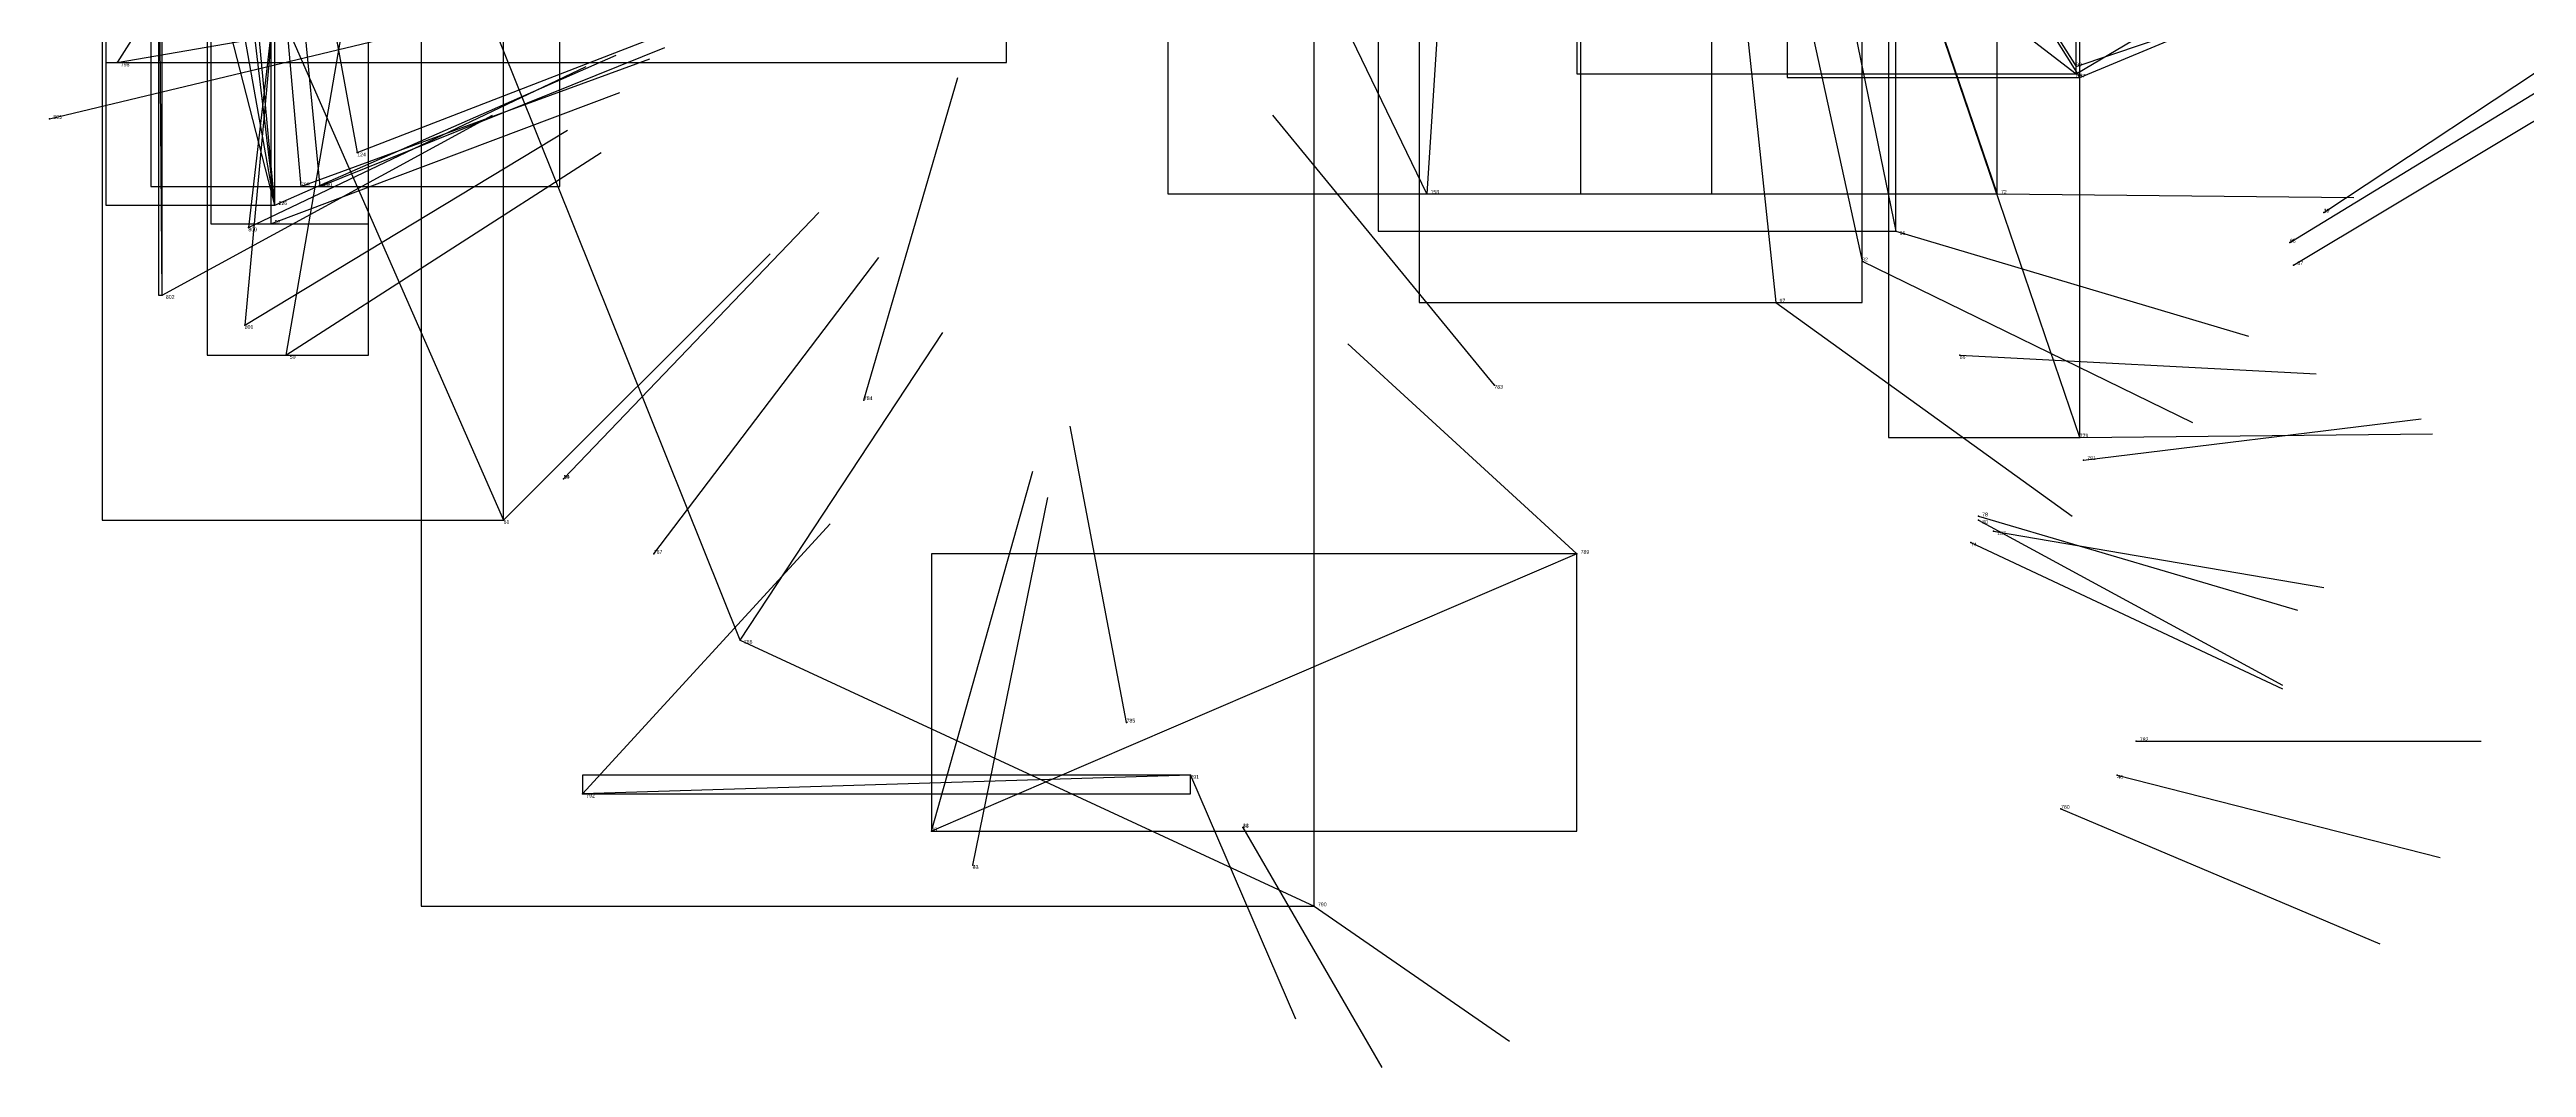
# Model space of a CAD drawing. Extents: x 59.1 to 70.8, y 600.3 to 605.1.
# Drawn here: x 68.146 to 68.806, y 600.389 to 600.66 of the extents above; entities that cross this region are included whole.
import ezdxf

# ---------------------------------------------------------------- set-up
doc = ezdxf.new("R2010")
doc.units = 0
for name, color, linetype in [('Clients', 3, 'CONTINUOUS'), ('Facilities', 3, 'CONTINUOUS'), ('Facilities_lines', 3, 'CONTINUOUS'), ('Min_max_boxes', 1, 'CONTINUOUS'), ('Normals', 1, 'CONTINUOUS'), ('Source_points', 5, 'CONTINUOUS'), ('Text', 3, 'CONTINUOUS')]:
    doc.layers.add(name, color=color, linetype=linetype)

msp = doc.modelspace()

# ---------------------------------------------------------------- linework, layer by layer
at = {"layer": 'Clients', "color": 5}
for p in [(68.164, 600.657, 443.29), (68.686, 600.656, 443.231), (68.686, 600.654, 443.079), (68.687, 600.653, 443.153), (68.228, 600.633, 443.628), (68.206, 600.619, 443.502), (68.213, 600.624, 443.367), (68.218, 600.624, 443.566), (68.218, 600.624, 443.566), (68.513, 600.622, 443.602), (68.665, 600.622, 443.152), (68.199, 600.613, 443.307), (68.205, 600.614, 443.437), (68.205, 600.614, 443.437), (68.638, 600.612, 443.323), (68.752, 600.617, 442.887), (68.743, 600.609, 442.966), (68.629, 600.604, 443.404), (68.606, 600.593, 443.463), (68.198, 600.587, 443.294), (68.209, 600.579, 443.369), (68.283, 600.546, 443.435), (68.267, 600.535, 443.319), (68.697, 600.467, 443.093), (68.288, 600.462, 443.232), (68.464, 600.453, 443.224), (68.381, 600.452, 443.278), (68.392, 600.443, 443.222), (68.483, 600.432, 443.172)]:
    msp.add_point(p, dxfattribs=at)
at = {"layer": 'Facilities', "color": 3}
for p in [(68.146, 600.642, 443.233), (68.206, 600.619, 443.502), (68.752, 600.617, 442.887), (68.743, 600.609, 442.966), (68.744, 600.603, 442.946), (68.176, 600.595, 443.252), (68.655, 600.579, 443.169), (68.363, 600.567, 443.427), (68.531, 600.571, 443.383), (68.687, 600.557, 443.064), (68.283, 600.546, 443.435), (68.688, 600.551, 443.04), (68.66, 600.536, 443.15), (68.66, 600.535, 443.223), (68.307, 600.526, 443.381), (68.553, 600.526, 443.248), (68.658, 600.529, 443.205), (68.664, 600.532, 443.125), (68.33, 600.503, 443.327), (68.433, 600.481, 443.335), (68.702, 600.476, 443.047), (68.45, 600.467, 443.279), (68.697, 600.467, 443.093), (68.464, 600.453, 443.224), (68.682, 600.458, 443.131), (68.392, 600.443, 443.222)]:
    msp.add_point(p, dxfattribs=at)
at = {"layer": 'Facilities_lines', "color": 3}
for p, q in [((68.534, 600.951, 444.177), (68.513, 600.622, 443.602)), ((68.571, 600.938, 443.845), (68.638, 600.612, 443.323)), ((68.195, 600.827, 443.902), (68.213, 600.624, 443.367)), ((68.582, 600.82, 443.778), (68.629, 600.604, 443.404)), ((68.582, 600.82, 443.778), (68.606, 600.593, 443.463)), ((68.206, 600.619, 443.502), (68.172, 600.81, 443.714)), ((68.206, 600.619, 443.502), (68.183, 600.814, 443.777)), ((68.206, 600.619, 443.502), (68.161, 600.795, 443.658)), ((68.252, 600.796, 444.046), (68.164, 600.657, 443.29)), ((68.609, 600.778, 443.077), (68.686, 600.656, 443.231)), ((68.609, 600.778, 443.077), (68.687, 600.653, 443.153)), ((68.205, 600.759, 443.671), (68.205, 600.614, 443.437)), ((68.205, 600.759, 443.671), (68.205, 600.614, 443.437)), ((68.205, 600.759, 443.671), (68.218, 600.624, 443.566)), ((68.205, 600.759, 443.671), (68.218, 600.624, 443.566)), ((68.205, 600.759, 443.671), (68.228, 600.633, 443.628)), ((68.206, 600.619, 443.502), (68.194, 600.749, 443.611)), ((68.176, 600.595, 443.252), (68.175, 600.735, 443.487)), ((68.176, 600.595, 443.252), (68.175, 600.735, 443.487)), ((68.59, 600.728, 443.669), (68.686, 600.654, 443.079)), ((68.33, 600.503, 443.327), (68.245, 600.715, 443.854)), ((68.231, 600.707, 443.793), (68.209, 600.579, 443.369)), ((68.636, 600.707, 443.155), (68.665, 600.622, 443.152)), ((68.687, 600.557, 443.064), (68.636, 600.707, 443.077)), ((68.206, 600.674, 443.571), (68.198, 600.587, 443.294)), ((68.206, 600.674, 443.571), (68.199, 600.613, 443.307)), ((68.206, 600.674, 443.571), (68.267, 600.535, 443.319)), ((68.206, 600.619, 443.502), (68.206, 600.619, 443.502)), ((68.752, 600.617, 442.887), (68.752, 600.617, 442.887)), ((68.743, 600.609, 442.966), (68.743, 600.609, 442.966)), ((68.283, 600.546, 443.435), (68.283, 600.546, 443.435)), ((68.553, 600.526, 443.248), (68.381, 600.452, 443.278)), ((68.33, 600.503, 443.327), (68.483, 600.432, 443.172)), ((68.45, 600.467, 443.279), (68.288, 600.462, 443.232)), ((68.697, 600.467, 443.093), (68.697, 600.467, 443.093)), ((68.464, 600.453, 443.224), (68.464, 600.453, 443.224)), ((68.392, 600.443, 443.222), (68.392, 600.443, 443.222))]:
    msp.add_line(p, q, dxfattribs=at)
at = {"layer": 'Min_max_boxes', "color": 1}
for p, q in [((68.444, 601.121, 443.602), (68.444, 600.622, 443.602)), ((68.444, 601.121, 444.458), (68.444, 600.622, 444.458)), ((68.589, 600.622, 443.602), (68.589, 601.121, 443.602)), ((68.589, 600.622, 444.458), (68.589, 601.121, 444.458)), ((68.5, 601.063, 443.323), (68.5, 600.612, 443.323)), ((68.5, 601.063, 444.107), (68.5, 600.612, 444.107)), ((68.638, 600.612, 443.323), (68.638, 601.063, 443.323)), ((68.638, 600.612, 444.107), (68.638, 601.063, 444.107)), ((68.188, 601.04, 443.369), (68.188, 600.579, 443.369)), ((68.188, 601.04, 444.119), (68.188, 600.579, 444.119)), ((68.231, 600.579, 443.369), (68.231, 601.04, 443.369)), ((68.231, 600.579, 444.119), (68.231, 601.04, 444.119)), ((68.161, 601.017, 443.29), (68.161, 600.657, 443.29)), ((68.161, 601.017, 444.396), (68.161, 600.657, 444.396)), ((68.401, 600.657, 443.29), (68.401, 601.017, 443.29)), ((68.401, 600.657, 444.396), (68.401, 601.017, 444.396)), ((68.511, 601.017, 443.404), (68.511, 600.593, 443.404)), ((68.511, 601.017, 444.174), (68.511, 600.593, 444.174)), ((68.629, 600.593, 443.404), (68.629, 601.017, 443.404)), ((68.629, 600.593, 444.174), (68.629, 601.017, 444.174)), ((68.189, 600.955, 443.437), (68.189, 600.614, 443.437)), ((68.189, 600.955, 443.993), (68.189, 600.614, 443.993)), ((68.231, 600.614, 443.437), (68.231, 600.955, 443.437)), ((68.231, 600.614, 443.993), (68.231, 600.955, 443.993)), ((68.16, 600.889, 443.291), (68.16, 600.535, 443.291)), ((68.16, 600.889, 443.781), (68.16, 600.535, 443.781)), ((68.267, 600.535, 443.291), (68.267, 600.889, 443.291)), ((68.267, 600.535, 443.781), (68.267, 600.889, 443.781)), ((68.173, 600.879, 443.367), (68.173, 600.624, 443.367)), ((68.173, 600.879, 444.168), (68.173, 600.624, 444.168)), ((68.282, 600.624, 443.367), (68.282, 600.879, 443.367)), ((68.282, 600.624, 444.168), (68.282, 600.879, 444.168)), ((68.554, 600.826, 443.152), (68.554, 600.622, 443.152)), ((68.554, 600.826, 443.495), (68.554, 600.622, 443.495)), ((68.665, 600.622, 443.152), (68.665, 600.826, 443.152)), ((68.665, 600.622, 443.495), (68.665, 600.826, 443.495)), ((68.161, 600.814, 443.502), (68.161, 600.619, 443.502)), ((68.161, 600.814, 443.777), (68.161, 600.619, 443.777)), ((68.206, 600.619, 443.502), (68.206, 600.814, 443.502)), ((68.206, 600.619, 443.777), (68.206, 600.814, 443.777)), ((68.609, 600.778, 443.077), (68.609, 600.653, 443.077)), ((68.609, 600.778, 443.231), (68.609, 600.653, 443.231)), ((68.687, 600.653, 443.077), (68.687, 600.778, 443.077)), ((68.687, 600.653, 443.231), (68.687, 600.778, 443.231)), ((68.553, 600.767, 443.079), (68.553, 600.654, 443.079)), ((68.553, 600.767, 443.837), (68.553, 600.654, 443.837)), ((68.686, 600.654, 443.079), (68.686, 600.767, 443.079)), ((68.686, 600.654, 443.837), (68.686, 600.767, 443.837)), ((68.175, 600.735, 443.252), (68.175, 600.595, 443.252)), ((68.175, 600.735, 443.487), (68.175, 600.595, 443.487)), ((68.176, 600.595, 443.252), (68.176, 600.735, 443.252)), ((68.176, 600.595, 443.487), (68.176, 600.735, 443.487)), ((68.245, 600.715, 443.172), (68.245, 600.432, 443.172)), ((68.245, 600.715, 443.854), (68.245, 600.432, 443.854)), ((68.483, 600.432, 443.172), (68.483, 600.715, 443.172)), ((68.483, 600.432, 443.854), (68.483, 600.715, 443.854)), ((68.636, 600.707, 443.064), (68.636, 600.557, 443.064)), ((68.636, 600.707, 443.077), (68.636, 600.557, 443.077)), ((68.687, 600.557, 443.064), (68.687, 600.707, 443.064)), ((68.687, 600.557, 443.077), (68.687, 600.707, 443.077)), ((68.161, 600.657, 443.29), (68.401, 600.657, 443.29)), ((68.161, 600.657, 444.396), (68.401, 600.657, 444.396)), ((68.161, 600.657, 443.29), (68.161, 600.657, 444.396)), ((68.401, 600.657, 443.29), (68.401, 600.657, 444.396)), ((68.553, 600.654, 443.079), (68.686, 600.654, 443.079)), ((68.553, 600.654, 443.837), (68.686, 600.654, 443.837)), ((68.553, 600.654, 443.079), (68.553, 600.654, 443.837)), ((68.609, 600.653, 443.077), (68.687, 600.653, 443.077)), ((68.609, 600.653, 443.231), (68.687, 600.653, 443.231)), ((68.609, 600.653, 443.077), (68.609, 600.653, 443.231)), ((68.686, 600.654, 443.079), (68.686, 600.654, 443.837)), ((68.687, 600.653, 443.077), (68.687, 600.653, 443.231)), ((68.161, 600.619, 443.502), (68.206, 600.619, 443.502)), ((68.161, 600.619, 443.777), (68.206, 600.619, 443.777)), ((68.161, 600.619, 443.502), (68.161, 600.619, 443.777)), ((68.173, 600.624, 443.367), (68.282, 600.624, 443.367)), ((68.173, 600.624, 444.168), (68.282, 600.624, 444.168)), ((68.173, 600.624, 443.367), (68.173, 600.624, 444.168)), ((68.206, 600.619, 443.502), (68.206, 600.619, 443.777)), ((68.282, 600.624, 443.367), (68.282, 600.624, 444.168)), ((68.444, 600.622, 443.602), (68.589, 600.622, 443.602)), ((68.444, 600.622, 444.458), (68.589, 600.622, 444.458)), ((68.444, 600.622, 443.602), (68.444, 600.622, 444.458)), ((68.554, 600.622, 443.152), (68.665, 600.622, 443.152)), ((68.554, 600.622, 443.495), (68.665, 600.622, 443.495)), ((68.554, 600.622, 443.152), (68.554, 600.622, 443.495)), ((68.589, 600.622, 443.602), (68.589, 600.622, 444.458)), ((68.665, 600.622, 443.152), (68.665, 600.622, 443.495)), ((68.189, 600.614, 443.437), (68.231, 600.614, 443.437)), ((68.189, 600.614, 443.993), (68.231, 600.614, 443.993)), ((68.189, 600.614, 443.437), (68.189, 600.614, 443.993)), ((68.231, 600.614, 443.437), (68.231, 600.614, 443.993)), ((68.5, 600.612, 443.323), (68.638, 600.612, 443.323)), ((68.5, 600.612, 444.107), (68.638, 600.612, 444.107)), ((68.5, 600.612, 443.323), (68.5, 600.612, 444.107)), ((68.638, 600.612, 443.323), (68.638, 600.612, 444.107)), ((68.752, 600.617, 442.887), (68.752, 600.617, 442.887)), ((68.752, 600.617, 442.887), (68.752, 600.617, 442.887)), ((68.752, 600.617, 442.887), (68.752, 600.617, 442.887)), ((68.752, 600.617, 442.887), (68.752, 600.617, 442.887)), ((68.752, 600.617, 442.887), (68.752, 600.617, 442.887)), ((68.752, 600.617, 442.887), (68.752, 600.617, 442.887)), ((68.752, 600.617, 442.887), (68.752, 600.617, 442.887)), ((68.752, 600.617, 442.887), (68.752, 600.617, 442.887)), ((68.752, 600.617, 442.887), (68.752, 600.617, 442.887)), ((68.752, 600.617, 442.887), (68.752, 600.617, 442.887)), ((68.752, 600.617, 442.887), (68.752, 600.617, 442.887)), ((68.752, 600.617, 442.887), (68.752, 600.617, 442.887)), ((68.743, 600.609, 442.966), (68.743, 600.609, 442.966)), ((68.743, 600.609, 442.966), (68.743, 600.609, 442.966)), ((68.743, 600.609, 442.966), (68.743, 600.609, 442.966)), ((68.743, 600.609, 442.966), (68.743, 600.609, 442.966)), ((68.743, 600.609, 442.966), (68.743, 600.609, 442.966)), ((68.743, 600.609, 442.966), (68.743, 600.609, 442.966)), ((68.743, 600.609, 442.966), (68.743, 600.609, 442.966)), ((68.743, 600.609, 442.966), (68.743, 600.609, 442.966)), ((68.743, 600.609, 442.966), (68.743, 600.609, 442.966)), ((68.743, 600.609, 442.966), (68.743, 600.609, 442.966)), ((68.743, 600.609, 442.966), (68.743, 600.609, 442.966)), ((68.743, 600.609, 442.966), (68.743, 600.609, 442.966)), ((68.175, 600.595, 443.252), (68.176, 600.595, 443.252)), ((68.175, 600.595, 443.487), (68.176, 600.595, 443.487)), ((68.175, 600.595, 443.252), (68.175, 600.595, 443.487)), ((68.176, 600.595, 443.252), (68.176, 600.595, 443.487)), ((68.511, 600.593, 443.404), (68.629, 600.593, 443.404)), ((68.511, 600.593, 444.174), (68.629, 600.593, 444.174)), ((68.511, 600.593, 443.404), (68.511, 600.593, 444.174)), ((68.629, 600.593, 443.404), (68.629, 600.593, 444.174)), ((68.188, 600.579, 443.369), (68.231, 600.579, 443.369)), ((68.188, 600.579, 444.119), (68.231, 600.579, 444.119)), ((68.188, 600.579, 443.369), (68.188, 600.579, 444.119)), ((68.231, 600.579, 443.369), (68.231, 600.579, 444.119)), ((68.636, 600.557, 443.064), (68.687, 600.557, 443.064)), ((68.636, 600.557, 443.077), (68.687, 600.557, 443.077)), ((68.636, 600.557, 443.064), (68.636, 600.557, 443.077)), ((68.687, 600.557, 443.064), (68.687, 600.557, 443.077)), ((68.283, 600.546, 443.435), (68.283, 600.546, 443.435)), ((68.283, 600.546, 443.435), (68.283, 600.546, 443.435)), ((68.283, 600.546, 443.435), (68.283, 600.546, 443.435)), ((68.283, 600.546, 443.435), (68.283, 600.546, 443.435)), ((68.283, 600.546, 443.435), (68.283, 600.546, 443.435)), ((68.283, 600.546, 443.435), (68.283, 600.546, 443.435)), ((68.283, 600.546, 443.435), (68.283, 600.546, 443.435)), ((68.283, 600.546, 443.435), (68.283, 600.546, 443.435)), ((68.283, 600.546, 443.435), (68.283, 600.546, 443.435)), ((68.283, 600.546, 443.435), (68.283, 600.546, 443.435)), ((68.283, 600.546, 443.435), (68.283, 600.546, 443.435)), ((68.283, 600.546, 443.435), (68.283, 600.546, 443.435)), ((68.16, 600.535, 443.291), (68.267, 600.535, 443.291)), ((68.16, 600.535, 443.781), (68.267, 600.535, 443.781)), ((68.16, 600.535, 443.291), (68.16, 600.535, 443.781)), ((68.267, 600.535, 443.291), (68.267, 600.535, 443.781)), ((68.553, 600.526, 443.248), (68.381, 600.526, 443.248)), ((68.381, 600.526, 443.248), (68.381, 600.452, 443.248)), ((68.553, 600.526, 443.278), (68.381, 600.526, 443.278)), ((68.381, 600.526, 443.278), (68.381, 600.452, 443.278)), ((68.381, 600.526, 443.248), (68.381, 600.526, 443.278)), ((68.553, 600.452, 443.248), (68.553, 600.526, 443.248)), ((68.553, 600.452, 443.278), (68.553, 600.526, 443.278)), ((68.553, 600.526, 443.248), (68.553, 600.526, 443.278)), ((68.45, 600.467, 443.232), (68.288, 600.467, 443.232)), ((68.288, 600.467, 443.232), (68.288, 600.462, 443.232)), ((68.45, 600.467, 443.279), (68.288, 600.467, 443.279)), ((68.288, 600.467, 443.279), (68.288, 600.462, 443.279)), ((68.288, 600.467, 443.232), (68.288, 600.467, 443.279)), ((68.45, 600.462, 443.232), (68.45, 600.467, 443.232)), ((68.45, 600.462, 443.279), (68.45, 600.467, 443.279)), ((68.45, 600.467, 443.232), (68.45, 600.467, 443.279)), ((68.697, 600.467, 443.093), (68.697, 600.467, 443.093)), ((68.697, 600.467, 443.093), (68.697, 600.467, 443.093)), ((68.697, 600.467, 443.093), (68.697, 600.467, 443.093)), ((68.697, 600.467, 443.093), (68.697, 600.467, 443.093)), ((68.697, 600.467, 443.093), (68.697, 600.467, 443.093)), ((68.697, 600.467, 443.093), (68.697, 600.467, 443.093)), ((68.697, 600.467, 443.093), (68.697, 600.467, 443.093)), ((68.697, 600.467, 443.093), (68.697, 600.467, 443.093)), ((68.697, 600.467, 443.093), (68.697, 600.467, 443.093)), ((68.697, 600.467, 443.093), (68.697, 600.467, 443.093)), ((68.697, 600.467, 443.093), (68.697, 600.467, 443.093)), ((68.697, 600.467, 443.093), (68.697, 600.467, 443.093)), ((68.288, 600.462, 443.232), (68.45, 600.462, 443.232)), ((68.288, 600.462, 443.279), (68.45, 600.462, 443.279)), ((68.288, 600.462, 443.232), (68.288, 600.462, 443.279)), ((68.45, 600.462, 443.232), (68.45, 600.462, 443.279)), ((68.464, 600.453, 443.224), (68.464, 600.453, 443.224)), ((68.464, 600.453, 443.224), (68.464, 600.453, 443.224)), ((68.464, 600.453, 443.224), (68.464, 600.453, 443.224)), ((68.464, 600.453, 443.224), (68.464, 600.453, 443.224)), ((68.464, 600.453, 443.224), (68.464, 600.453, 443.224)), ((68.464, 600.453, 443.224), (68.464, 600.453, 443.224)), ((68.464, 600.453, 443.224), (68.464, 600.453, 443.224)), ((68.464, 600.453, 443.224), (68.464, 600.453, 443.224)), ((68.464, 600.453, 443.224), (68.464, 600.453, 443.224)), ((68.464, 600.453, 443.224), (68.464, 600.453, 443.224)), ((68.464, 600.453, 443.224), (68.464, 600.453, 443.224)), ((68.464, 600.453, 443.224), (68.464, 600.453, 443.224)), ((68.381, 600.452, 443.248), (68.553, 600.452, 443.248)), ((68.381, 600.452, 443.278), (68.553, 600.452, 443.278)), ((68.381, 600.452, 443.248), (68.381, 600.452, 443.278)), ((68.553, 600.452, 443.248), (68.553, 600.452, 443.278)), ((68.392, 600.443, 443.222), (68.392, 600.443, 443.222)), ((68.392, 600.443, 443.222), (68.392, 600.443, 443.222)), ((68.392, 600.443, 443.222), (68.392, 600.443, 443.222)), ((68.392, 600.443, 443.222), (68.392, 600.443, 443.222)), ((68.392, 600.443, 443.222), (68.392, 600.443, 443.222)), ((68.392, 600.443, 443.222), (68.392, 600.443, 443.222)), ((68.392, 600.443, 443.222), (68.392, 600.443, 443.222)), ((68.392, 600.443, 443.222), (68.392, 600.443, 443.222)), ((68.392, 600.443, 443.222), (68.392, 600.443, 443.222)), ((68.392, 600.443, 443.222), (68.392, 600.443, 443.222)), ((68.392, 600.443, 443.222), (68.392, 600.443, 443.222)), ((68.392, 600.443, 443.222), (68.392, 600.443, 443.222)), ((68.245, 600.432, 443.172), (68.483, 600.432, 443.172)), ((68.245, 600.432, 443.854), (68.483, 600.432, 443.854)), ((68.245, 600.432, 443.172), (68.245, 600.432, 443.854)), ((68.483, 600.432, 443.172), (68.483, 600.432, 443.854))]:
    msp.add_line(p, q, dxfattribs=at)
at = {"layer": 'Normals', "color": 1}
for p, q in [((68.513, 600.622, 443.602), (68.472, 600.707, 443.57)), ((68.686, 600.654, 443.079), (68.772, 600.705, 443.083)), ((68.687, 600.653, 443.153), (68.778, 600.691, 443.168)), ((68.686, 600.656, 443.231), (68.781, 600.688, 443.233)), ((68.164, 600.657, 443.29), (68.262, 600.674, 443.282)), ((68.752, 600.617, 442.887), (68.835, 600.672, 442.887)), ((68.752, 600.617, 442.887), (68.835, 600.672, 442.887)), ((68.146, 600.642, 443.233), (68.242, 600.665, 443.252)), ((68.228, 600.633, 443.628), (68.321, 600.669, 443.618)), ((68.206, 600.619, 443.502), (68.297, 600.659, 443.492)), ((68.206, 600.619, 443.502), (68.297, 600.659, 443.492)), ((68.213, 600.624, 443.367), (68.306, 600.658, 443.357)), ((68.218, 600.624, 443.566), (68.31, 600.661, 443.555)), ((68.218, 600.624, 443.566), (68.31, 600.661, 443.555)), ((68.743, 600.609, 442.966), (68.828, 600.661, 442.97)), ((68.743, 600.609, 442.966), (68.828, 600.661, 442.97)), ((68.199, 600.613, 443.307), (68.289, 600.656, 443.305)), ((68.363, 600.567, 443.427), (68.388, 600.653, 443.383)), ((68.744, 600.603, 442.946), (68.829, 600.654, 442.958)), ((68.205, 600.614, 443.437), (68.298, 600.649, 443.425)), ((68.205, 600.614, 443.437), (68.298, 600.649, 443.425)), ((68.176, 600.595, 443.252), (68.264, 600.643, 443.252)), ((68.198, 600.587, 443.294), (68.284, 600.639, 443.298)), ((68.531, 600.571, 443.383), (68.472, 600.643, 443.348)), ((68.209, 600.579, 443.369), (68.293, 600.633, 443.361)), ((68.665, 600.622, 443.152), (68.76, 600.621, 443.185)), ((68.283, 600.546, 443.435), (68.351, 600.617, 443.419)), ((68.283, 600.546, 443.435), (68.351, 600.617, 443.419)), ((68.638, 600.612, 443.323), (68.732, 600.584, 443.344)), ((68.267, 600.535, 443.319), (68.338, 600.606, 443.317)), ((68.307, 600.526, 443.381), (68.367, 600.605, 443.369)), ((68.629, 600.604, 443.404), (68.717, 600.561, 443.425)), ((68.606, 600.593, 443.463), (68.685, 600.536, 443.487)), ((68.33, 600.503, 443.327), (68.384, 600.585, 443.309)), ((68.553, 600.526, 443.248), (68.492, 600.582, 443.192)), ((68.655, 600.579, 443.169), (68.75, 600.574, 443.199)), ((68.433, 600.481, 443.335), (68.418, 600.56, 443.275)), ((68.688, 600.551, 443.04), (68.778, 600.562, 443.081)), ((68.687, 600.557, 443.064), (68.781, 600.558, 443.099)), ((68.381, 600.452, 443.278), (68.408, 600.548, 443.267)), ((68.392, 600.443, 443.222), (68.412, 600.541, 443.224)), ((68.392, 600.443, 443.222), (68.412, 600.541, 443.224)), ((68.288, 600.462, 443.232), (68.354, 600.534, 443.254)), ((68.66, 600.536, 443.15), (68.745, 600.511, 443.197)), ((68.66, 600.535, 443.223), (68.741, 600.491, 443.261)), ((68.658, 600.529, 443.205), (68.741, 600.49, 443.244)), ((68.664, 600.532, 443.125), (68.752, 600.517, 443.171)), ((68.702, 600.476, 443.047), (68.794, 600.476, 443.085)), ((68.45, 600.467, 443.279), (68.478, 600.402, 443.35)), ((68.697, 600.467, 443.093), (68.783, 600.445, 443.139)), ((68.697, 600.467, 443.093), (68.783, 600.445, 443.139)), ((68.464, 600.453, 443.224), (68.501, 600.389, 443.291)), ((68.464, 600.453, 443.224), (68.501, 600.389, 443.291)), ((68.682, 600.458, 443.131), (68.767, 600.422, 443.17)), ((68.483, 600.432, 443.172), (68.535, 600.396, 443.249))]:
    msp.add_line(p, q, dxfattribs=at)
at = {"layer": 'Source_points', "color": 5}
for p in [(68.164, 600.657, 443.29), (68.686, 600.656, 443.231), (68.686, 600.654, 443.079), (68.687, 600.653, 443.153), (68.146, 600.642, 443.233), (68.228, 600.633, 443.628), (68.206, 600.619, 443.502), (68.206, 600.619, 443.502), (68.213, 600.624, 443.367), (68.218, 600.624, 443.566), (68.218, 600.624, 443.566), (68.513, 600.622, 443.602), (68.665, 600.622, 443.152), (68.199, 600.613, 443.307), (68.205, 600.614, 443.437), (68.205, 600.614, 443.437), (68.638, 600.612, 443.323), (68.752, 600.617, 442.887), (68.752, 600.617, 442.887), (68.743, 600.609, 442.966), (68.743, 600.609, 442.966), (68.629, 600.604, 443.404), (68.744, 600.603, 442.946), (68.176, 600.595, 443.252), (68.606, 600.593, 443.463), (68.198, 600.587, 443.294), (68.209, 600.579, 443.369), (68.655, 600.579, 443.169), (68.363, 600.567, 443.427), (68.531, 600.571, 443.383), (68.687, 600.557, 443.064), (68.283, 600.546, 443.435), (68.283, 600.546, 443.435), (68.688, 600.551, 443.04), (68.267, 600.535, 443.319), (68.66, 600.536, 443.15), (68.66, 600.535, 443.223), (68.307, 600.526, 443.381), (68.553, 600.526, 443.248), (68.658, 600.529, 443.205), (68.664, 600.532, 443.125), (68.33, 600.503, 443.327), (68.433, 600.481, 443.335), (68.702, 600.476, 443.047), (68.45, 600.467, 443.279), (68.697, 600.467, 443.093), (68.697, 600.467, 443.093), (68.288, 600.462, 443.232), (68.464, 600.453, 443.224), (68.464, 600.453, 443.224), (68.682, 600.458, 443.131), (68.381, 600.452, 443.278), (68.392, 600.443, 443.222), (68.392, 600.443, 443.222), (68.483, 600.432, 443.172)]:
    msp.add_point(p, dxfattribs=at)

# ---------------------------------------------------------------- texts
at = {"layer": 'Text', "color": 3}
for s, p in [('798', (68.165, 600.656, 443.29)), ('90', (68.686, 600.656, 443.231)), ('69', (68.686, 600.653, 443.079)), ('87', (68.687, 600.653, 443.153)), ('803', (68.147, 600.642, 443.233)), ('124', (68.228, 600.632, 443.628)), ('799', (68.213, 600.624, 443.367)), ('26', (68.219, 600.624, 443.566)), ('110', (68.219, 600.624, 443.566)), ('27', (68.207, 600.619, 443.502)), ('126', (68.207, 600.619, 443.502)), ('158', (68.514, 600.622, 443.602)), ('72', (68.666, 600.622, 443.152)), ('39', (68.752, 600.617, 442.887)), ('1', (68.752, 600.617, 442.887)), ('800', (68.199, 600.612, 443.307)), ('52', (68.206, 600.614, 443.437)), ('9', (68.206, 600.614, 443.437)), ('95', (68.639, 600.611, 443.323)), ('92', (68.629, 600.604, 443.404)), ('0', (68.743, 600.609, 442.966)), ('38', (68.743, 600.609, 442.966)), ('37', (68.745, 600.603, 442.946)), ('802', (68.177, 600.594, 443.252)), ('97', (68.607, 600.593, 443.463)), ('801', (68.198, 600.586, 443.294)), ('50', (68.21, 600.578, 443.369)), ('86', (68.655, 600.578, 443.169)), ('784', (68.363, 600.567, 443.427)), ('783', (68.531, 600.57, 443.383)), ('779', (68.687, 600.557, 443.064)), ('781', (68.689, 600.551, 443.04)), ('54', (68.283, 600.546, 443.435)), ('10', (68.283, 600.546, 443.435)), ('61', (68.267, 600.534, 443.319)), ('80', (68.661, 600.534, 443.223)), ('78', (68.661, 600.536, 443.15)), ('787', (68.307, 600.526, 443.381)), ('789', (68.554, 600.526, 443.248)), ('74', (68.658, 600.528, 443.205)), ('107', (68.665, 600.531, 443.125)), ('786', (68.331, 600.502, 443.327)), ('785', (68.433, 600.481, 443.335)), ('782', (68.703, 600.476, 443.047)), ('791', (68.45, 600.466, 443.279)), ('46', (68.697, 600.466, 443.093)), ('4', (68.697, 600.466, 443.093)), ('792', (68.289, 600.461, 443.232)), ('45', (68.381, 600.452, 443.278)), ('44', (68.464, 600.453, 443.224)), ('33', (68.464, 600.453, 443.224)), ('780', (68.682, 600.458, 443.131)), ('43', (68.392, 600.442, 443.222)), ('32', (68.392, 600.442, 443.222)), ('790', (68.484, 600.432, 443.172))]:
    msp.add_text(s, height=0.001, dxfattribs=at).set_placement(p)

doc.saveas('drawing.dxf')
